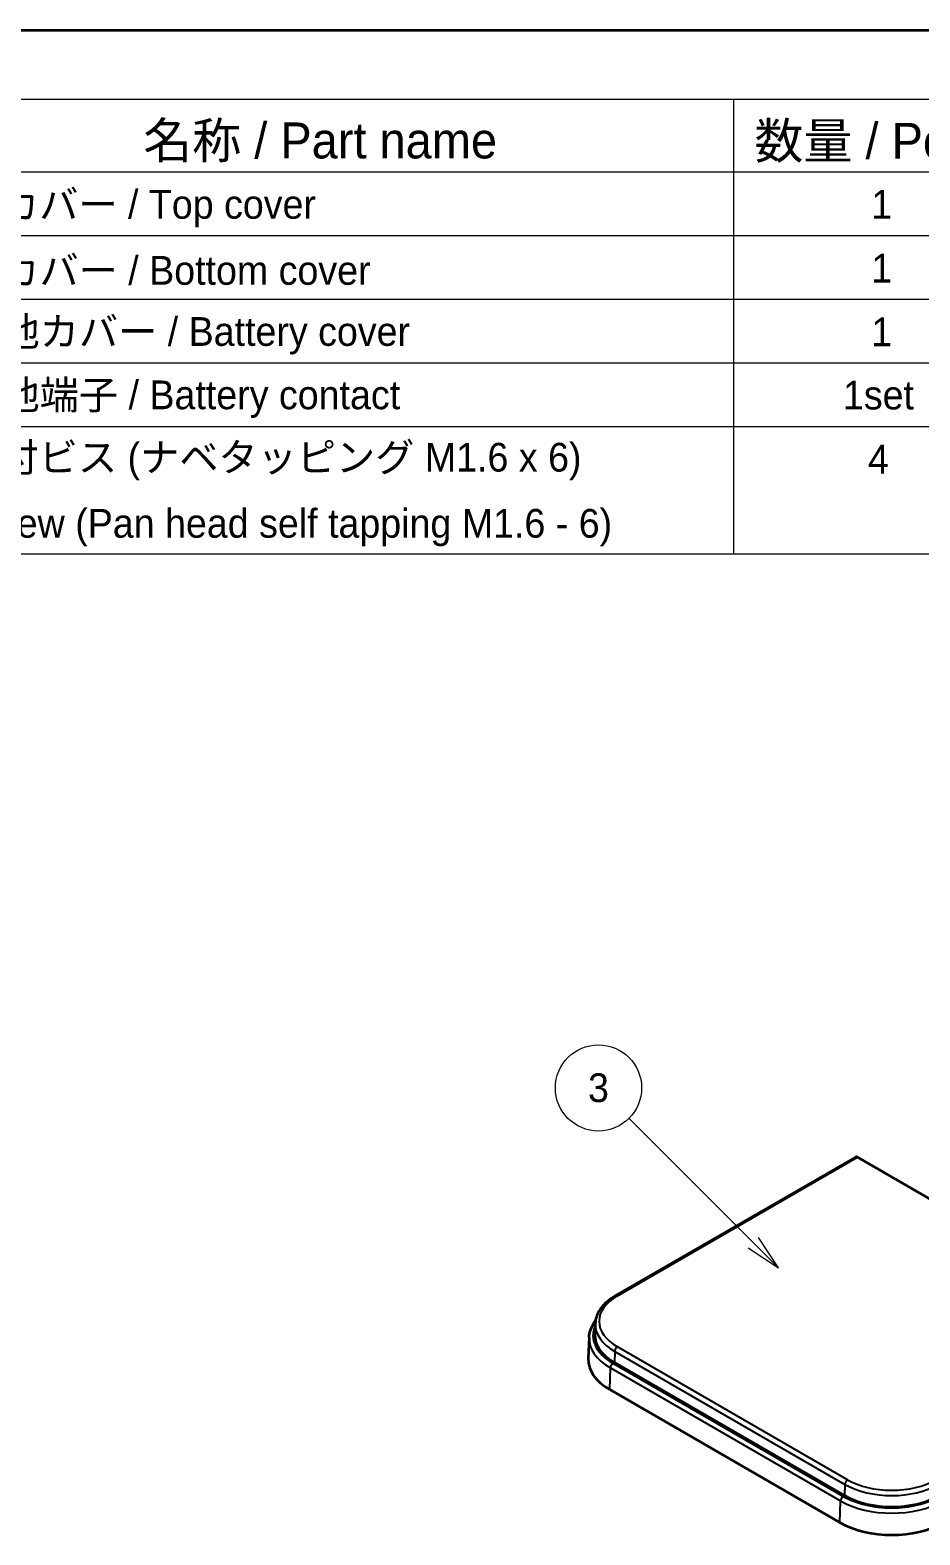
# Model space of a CAD drawing. Header units: millimetres. Extents: x 0 to 2180, y 0 to 422.
# Drawn here: x 310.6 to 403.5, y 264.4 to 421.5 of the extents above; entities that cross this region are included whole.
import ezdxf

# ---------------------------------------------------------------- set-up
doc = ezdxf.new("R2010")
doc.units = ezdxf.units.MM
doc.header["$LTSCALE"] = 1.5
for name, color, linetype, lineweight in [('Border (ISO)', 7, 'Continuous', 35), ('Symbol (ISO)', 7, 'Continuous', 18), ('Symbol (TK)', 100, 'Continuous', 18), ('Visible (ISO)', 7, 'Continuous', 35), ('Visible Narrow (ISO)', 7, 'Continuous', 25)]:
    doc.layers.add(name, color=color, linetype=linetype, lineweight=lineweight)
doc.styles.add('Note Text (TK)', font='MS PGothic.ttf')
doc.styles.add('Note Text (TK2)', font='MS PGothic.ttf')

# ---------------------------------------------------------------- blocks, each defined once
blk = doc.blocks.new('図面枠 tk図枠')
at = {"layer": 'Border (ISO)'}
blk.add_line((14.5, 289), (405.5, 289), dxfattribs=at)
blk = doc.blocks.new('バルーン2')
at = {"layer": 'Symbol (TK)', "color": 100}
for p, q in [((271.88, 204.61), (263.22, 213.27)), ((271.53, 204.26), (273.65, 202.85)), ((271.88, 204.61), (273.65, 202.85)), ((273.65, 202.85), (272.24, 204.97))]:
    blk.add_line(p, q, dxfattribs=at)
at = {"layer": 'Symbol (TK)'}
blk.add_circle((261.11, 215.38), 3, dxfattribs=at)
at = {"layer": 'Symbol (TK)', "color": 7, "insert": (261.11, 215.38), "char_height": 2, "attachment_point": 5, "style": 'Note Text (TK2)'}
blk.add_mtext('3', dxfattribs=at)
blk = doc.blocks.new('構成内容 _ Components')
at = {"layer": 'Symbol (ISO)'}
for p, q in [((405.5, 289), (200.5, 289)), ((405.5, 284.16), (200.5, 284.16)), ((270.5, 284.16), (270.5, 279.12)), ((405.5, 279.12), (200.5, 279.12)), ((270.5, 279.12), (270.5, 252.52)), ((405.5, 274.69), (200.5, 274.69)), ((405.5, 270.25), (200.5, 270.25)), ((405.5, 265.82), (200.5, 265.82)), ((405.5, 261.39), (200.5, 261.39)), ((405.5, 252.52), (200.5, 252.52))]:
    blk.add_line(p, q, dxfattribs=at)
at = {"layer": 'Symbol (ISO)', "color": 7, "attachment_point": 7}
for s, insert, char_height, style in [('名称 / Part name', (229.42, 279.79), 2.5, 'Note Text (TK)'), ('数量 / Pcs', (271.97, 279.76), 2.5, 'Note Text (TK)'), ('上カバー / Top cover', (216.72, 275.27), 2, 'Note Text (TK2)'), ('1', (280.1, 275.87), 2, 'Note Text (TK2)'), ('下カバー / Bottom cover', (216.74, 271.06), 2, 'Note Text (TK2)'), ('1', (280.1, 271.43), 2, 'Note Text (TK2)'), ('電池カバー / Battery cover', (216.76, 266.42), 2, 'Note Text (TK2)'), ('1', (280.1, 267), 2, 'Note Text (TK2)'), ('電池端子 / Battery contact ', (216.76, 262.01), 2, 'Note Text (TK2)'), ('1set', (278.13, 262.57), 2, 'Note Text (TK2)'), ('取付ビス (ナベタッピング M1.6 x 6)', (216.69, 257.67), 2, 'Note Text (TK2)'), ('4', (279.87, 258.14), 2, 'Note Text (TK2)'), ('Screw (Pan head self tapping M1.6 - 6)', (216.69, 253.07), 2, 'Note Text (TK2)')]:
    blk.add_mtext(s, dxfattribs=dict(at, insert=insert, char_height=char_height, style=style))

msp = doc.modelspace()

# ---------------------------------------------------------------- linework, layer by layer
at = {"layer": 'Visible (ISO)'}
for p, q in [((396.7626, 303.8568), (371.6898, 289.381)), ((409.6976, 296.4836), (396.9619, 303.8366)), ((369.5843, 286.4854), (369.535, 285.3316)), ((368.9455, 285.0248), (368.8507, 282.8102)), ((371.5722, 282.3897), (395.6139, 268.5093)), ((371.0883, 279.5792), (395.1299, 265.6987))]:
    msp.add_line(p, q, dxfattribs=at)
for centre, major_axis, ratio, start_param, end_param in [((396.9643, 303.5114), (-0.2026, 0.3449), 0.57229021, 5.49349931, 6.27889748), ((376.4957, 285.2323), (-6.9629, 0), 0.57735027, 6.25849008, 7.06858347), ((376.4957, 282.7012), (-7.6473, 0), 0.57735027, 6.25849008, 7.06858347), ((400.5373, 271.3519), (6.9629, 0), 0.57735027, 3.92699082, 5.49778714), ((400.5373, 268.8207), (7.6473, 0), 0.57735027, 3.92699082, 5.49778714)]:
    msp.add_ellipse(centre, major_axis=major_axis, ratio=ratio, start_param=start_param, end_param=end_param, dxfattribs=at)
for points, knots in [([(371.6898, 289.381), (371.441, 289.2374), (371.2094, 289.0818), (370.786, 288.7488), (370.5941, 288.5713), (370.2554, 288.1967), (370.1085, 287.9995), (369.8655, 287.5885), (369.7694, 287.3746), (369.6336, 286.9359), (369.594, 286.7111), (369.5843, 286.4854)], [0, 0, 0, 0, 0.152140588, 0.152140588, 0.304281176, 0.304281176, 0.456421764, 0.456421764, 0.608562352, 0.608562352, 0.76070294, 0.76070294, 0.76070294, 0.76070294]), ([(368.9455, 285.0248), (368.956, 285.2692), (368.9988, 285.5127), (369.146, 285.9882), (369.2502, 286.2203), (369.4524, 286.5622), (369.5304, 286.6784), (369.6158, 286.7919)], [5.522482367, 5.522482367, 5.522482367, 5.522482367, 5.674622955, 5.674622955, 5.826763543, 5.826763543, 5.907670659, 5.907670659, 5.907670659, 5.907670659])]:
    msp.add_open_spline(points, degree=3, knots=knots, dxfattribs=at)
at = {"layer": 'Visible Narrow (ISO)'}
for p, q in [((371.8898, 289.3612), (396.9619, 303.8366)), ((371.6071, 283.5644), (371.5722, 282.3897)), ((371.6071, 283.5644), (395.6488, 269.6839)), ((395.9314, 270.1624), (371.8898, 284.0428)), ((371.0883, 279.5792), (371.1553, 281.8338)), ((371.1553, 281.8338), (395.1969, 267.9534)), ((395.4796, 268.4318), (371.4379, 282.3122)), ((395.6488, 269.6839), (395.6139, 268.5093)), ((395.1299, 265.6987), (395.1969, 267.9534))]:
    msp.add_line(p, q, dxfattribs=at)
for centre, major_axis, start_param, end_param in [((376.4957, 286.702), (-6.5137, 0), 5.49778714, 7.06858347), ((371.8898, 289.0346), (-0.2, 0.3464), 5.49778714, 6.28318531), ((376.4957, 285.2323), (-7.1528, 0), 6.02753859, 7.06858347), ((376.4957, 286.3868), (-6.9135, 0), 6.25849008, 7.06858347), ((376.4957, 284.9171), (-7.5525, 0), 6.25849008, 7.06858347), ((371.8898, 283.7162), (0.2, 0.3464), 0.78539816, 2.32128791), ((371.4379, 281.9856), (-0.2, -0.3464), 3.92699082, 5.46288056), ((395.9314, 269.8358), (0.2, 0.3464), 0.78539816, 2.32128791), ((400.5373, 272.5064), (6.9135, 0), 3.92699082, 5.49778714), ((400.5373, 272.8216), (-6.5137, 0), 0.78539816, 2.35619449), ((395.4796, 268.1052), (-0.2, -0.3464), 3.92699082, 5.46288056), ((400.5373, 271.0367), (7.5525, 0), 3.92699082, 5.49778714), ((400.5373, 271.3519), (-7.1528, 0), 0.78539816, 2.35619449)]:
    msp.add_ellipse(centre, major_axis=major_axis, ratio=0.57735027, start_param=start_param, end_param=end_param, dxfattribs=at)

# ---------------------------------------------------------------- block references
at = {"xscale": 1.5, "yscale": 1.5, "zscale": 1.5}
msp.add_blockref('図面枠 tk図枠', (-21.75, -12), dxfattribs=at)
at = {"layer": 'Symbol (ISO)', "xscale": 1.5, "yscale": 1.5, "zscale": 1.5}
msp.add_blockref('構成内容 _ Components', (-21.75, -12), dxfattribs=at)
at = {"layer": 'Symbol (TK)', "xscale": 1.5, "yscale": 1.5, "zscale": 1.5}
msp.add_blockref('バルーン2', (-21.75, -12), dxfattribs=at)

doc.saveas('drawing.dxf')
